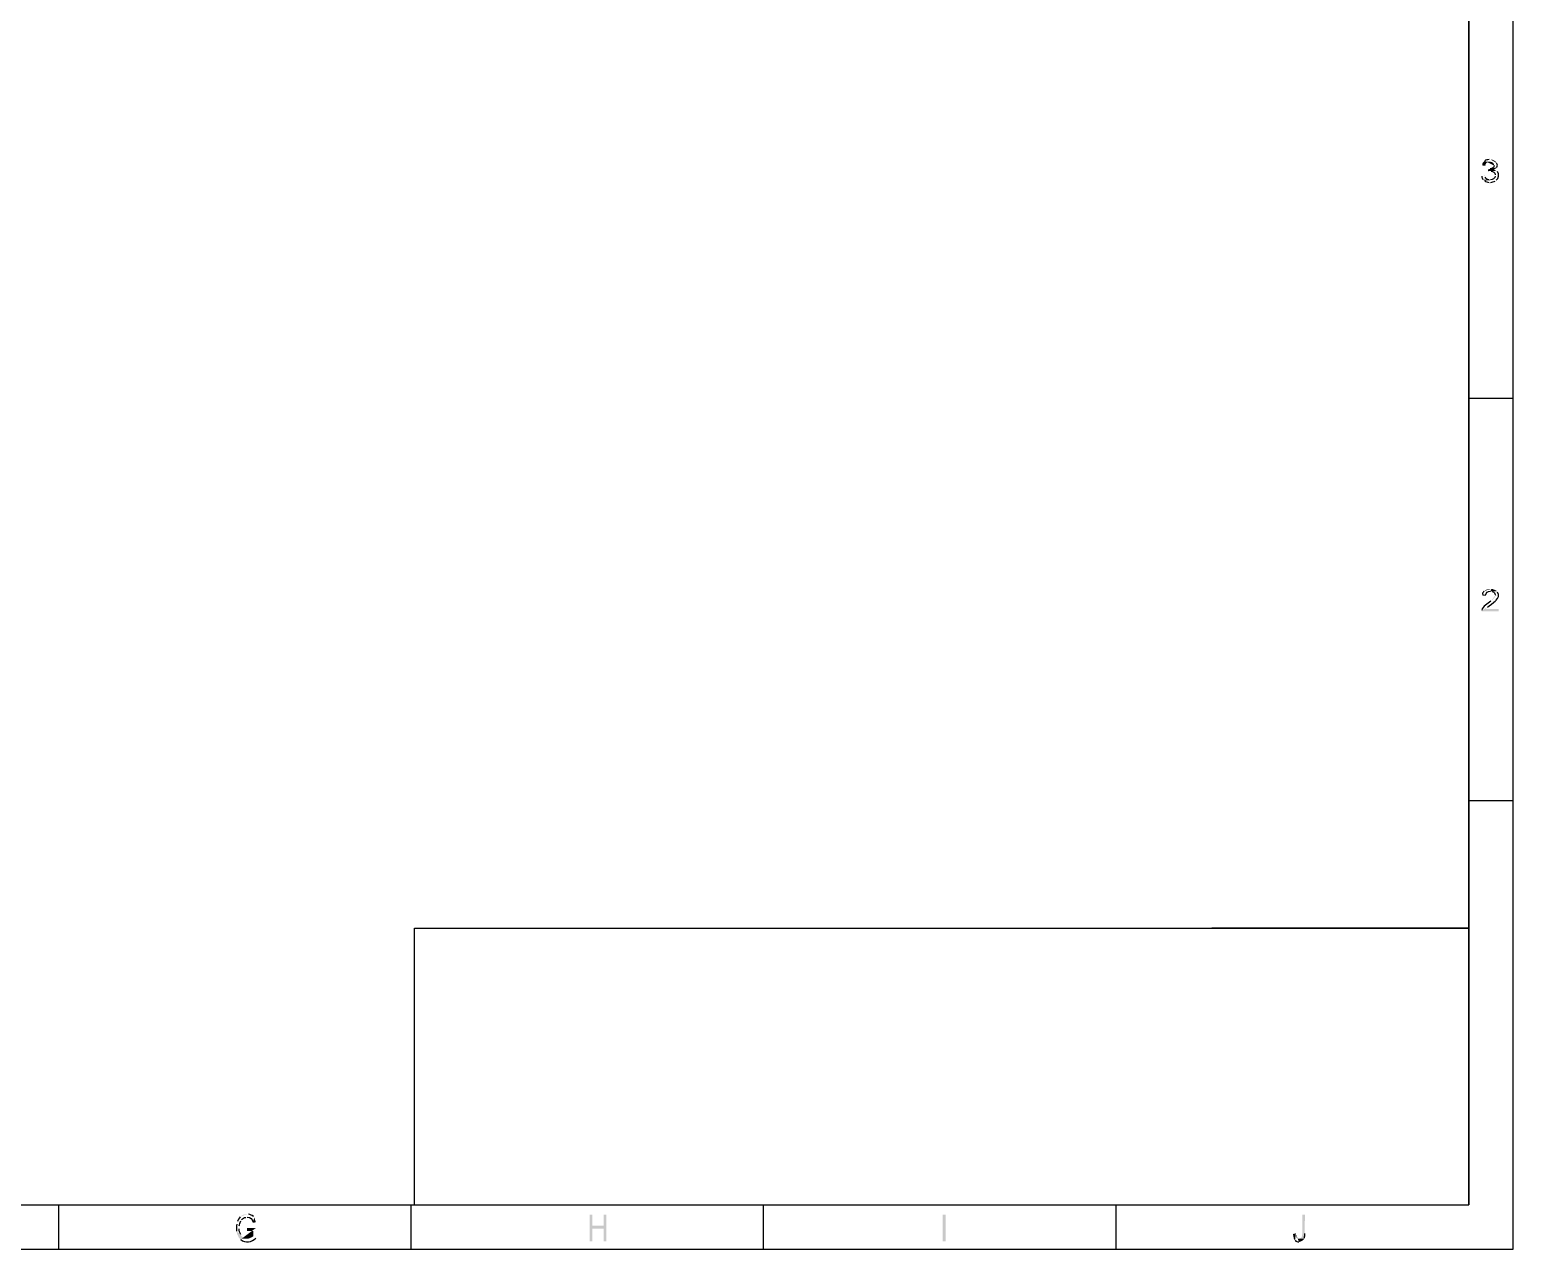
# Model space of a CAD drawing. Header units: millimetres. Extents: x 1040 to 1477, y 372 to 675.
# Drawn here: x 1297.6 to 1477, y 371.7 to 519.2 of the extents above; entities that cross this region are included whole.
import ezdxf

# ---------------------------------------------------------------- set-up
doc = ezdxf.new("R2010")
doc.units = ezdxf.units.MM

msp = doc.modelspace()

# ---------------------------------------------------------------- hatches: boundary and pattern name
for points in [[(1473.51, 503.27), (1473.343, 503.104), (1473.277, 502.971), (1473.277, 502.871), (1473.244, 502.804), (1473.643, 502.738), (1473.643, 502.804), (1473.676, 502.871), (1473.676, 502.937), (1473.743, 503.004), (1473.776, 503.071), (1473.809, 503.104), (1473.876, 503.137), (1473.943, 503.17), (1474.009, 503.204), (1474.109, 503.237), (1474.209, 503.237)], [(1474.009, 502.372), (1473.976, 502.072), (1474.076, 502.105), (1474.242, 502.105), (1474.974, 502.139), (1474.775, 502.238), (1474.675, 502.272), (1474.741, 502.305), (1474.808, 502.338), (1474.076, 502.372)], [(1365.666, 375.888), (1365.333, 375.888), (1365.333, 372.66), (1365.666, 372.66), (1365.666, 374.191), (1367.031, 374.191), (1365.666, 374.557)], [(1367.364, 375.888), (1367.031, 375.888), (1367.031, 374.557), (1365.666, 374.557), (1367.031, 374.191), (1367.031, 372.66), (1367.364, 372.66)], [(1408.371, 372.66), (1408.371, 375.888), (1408.005, 375.888), (1408.005, 372.66)]]:
    msp.add_hatch(color=7).paths.add_polyline_path(points)
h = msp.add_hatch(color=7)
h.paths.add_polyline_path([(1474.176, 503.503), (1474.109, 503.503)], flags=0)
h.paths.add_polyline_path([(1473.576, 503.337), (1473.51, 503.27), (1474.209, 503.237), (1474.275, 503.237), (1474.342, 503.204), (1474.442, 503.204), (1474.508, 503.17), (1474.642, 503.037), (1474.708, 502.904), (1474.708, 502.771)], flags=0)
h.paths.add_polyline_path([(1474.242, 502.372), (1474.076, 502.372), (1474.808, 502.338), (1474.875, 502.372), (1474.941, 502.438), (1475.008, 502.471), (1475.008, 502.505), (1475.041, 502.571)], flags=0)
h.paths.add_polyline_path([(1475.041, 503.071), (1474.974, 503.137), (1474.974, 503.17), (1474.941, 503.237), (1474.875, 503.27), (1474.808, 503.337), (1474.741, 503.37), (1474.642, 503.403), (1474.608, 503.437), (1474.542, 503.47), (1474.442, 503.47), (1474.375, 503.503), (1474.275, 503.503)], flags=0)
h = msp.add_hatch(color=7)
h.paths.add_polyline_path([(1473.576, 501.539), (1473.21, 501.506), (1473.21, 501.473)], flags=0)
h.paths.add_polyline_path([(1473.41, 501.073), (1473.443, 501.007), (1474.209, 501.007), (1474.109, 501.04)], flags=0)
h.paths.add_polyline_path([(1473.643, 501.373), (1473.61, 501.473)], flags=0)
h = msp.add_hatch(color=7)
h.paths.add_polyline_path([(1474.974, 502.139), (1474.242, 502.105), (1474.375, 502.105)], flags=0)
h.paths.add_polyline_path([(1474.841, 501.673), (1474.841, 501.506)], flags=0)
h.paths.add_polyline_path([(1474.275, 501.04), (1474.209, 501.007), (1473.443, 501.007), (1473.51, 500.974), (1473.576, 500.94)], flags=0)
h.paths.add_polyline_path([(1474.109, 500.741), (1474.275, 500.741)], flags=0)
h.paths.add_polyline_path([(1474.841, 500.907), (1474.908, 500.94), (1474.941, 501.007), (1474.974, 501.007)], flags=0)
h.paths.add_polyline_path([(1475.108, 502.039), (1475.041, 502.072)], flags=0)
h = msp.add_hatch(color=7)
h.paths.add_polyline_path([(1475.041, 451.279), (1474.275, 451.279), (1474.409, 451.279), (1474.475, 451.246)], flags=0)
h.paths.add_polyline_path([(1474.875, 450.813), (1474.875, 450.746), (1474.741, 450.48), (1474.608, 450.347), (1474.575, 450.28), (1474.508, 450.247), (1474.442, 450.181), (1474.375, 450.147), (1474.309, 450.081)], flags=0)
h.paths.add_polyline_path([(1473.21, 448.982), (1473.21, 448.849), (1475.274, 448.849), (1475.274, 449.149), (1473.743, 449.149), (1473.776, 449.215), (1473.843, 449.282), (1473.876, 449.348), (1473.909, 449.348)], flags=0)
h.paths.add_polyline_path([(1474.875, 450.114), (1474.941, 450.147), (1474.941, 450.181)], flags=0)
h.paths.add_polyline_path([(1475.141, 451.179), (1475.108, 451.212)], flags=0)
h = msp.add_hatch(color=7)
h.paths.add_polyline_path([(1474.275, 451.545), (1474.009, 451.545), (1473.943, 451.512), (1473.843, 451.479), (1473.776, 451.479), (1473.71, 451.445), (1473.643, 451.412), (1473.576, 451.346), (1473.51, 451.312)], flags=0)
h.paths.add_polyline_path([(1473.31, 450.946), (1473.277, 450.846), (1473.277, 450.78), (1473.676, 450.746), (1473.676, 450.813)], flags=0)
h.paths.add_polyline_path([(1474.275, 451.279), (1475.041, 451.279), (1475.008, 451.346), (1474.808, 451.445), (1474.708, 451.479), (1474.575, 451.545), (1474.375, 451.545)], flags=0)
h = msp.add_hatch(color=7)
h.paths.add_polyline_path([(1323.893, 375.955), (1323.76, 375.955), (1323.694, 375.922), (1323.627, 375.922), (1323.561, 375.888), (1323.461, 375.888), (1323.394, 375.855), (1323.361, 375.822), (1323.228, 375.755), (1323.194, 375.722), (1323.128, 375.689), (1323.061, 375.622)], flags=0)
h.paths.add_polyline_path([(1322.728, 375.056), (1322.695, 374.956), (1322.695, 374.89), (1322.662, 374.79), (1322.662, 374.723)], flags=0)
h.paths.add_polyline_path([(1322.629, 373.891), (1322.662, 373.791), (1322.662, 373.725), (1322.695, 373.625), (1322.695, 373.558), (1322.728, 373.459), (1322.762, 373.392), (1322.795, 373.359), (1322.828, 373.292), (1322.862, 373.192), (1322.895, 373.126), (1322.961, 373.059), (1322.995, 372.993), (1323.061, 372.959), (1323.927, 372.993), (1323.76, 372.993), (1323.694, 373.026), (1323.627, 373.026), (1323.427, 373.126), (1323.361, 373.159), (1323.294, 373.226), (1323.261, 373.292), (1323.194, 373.325), (1323.161, 373.392), (1323.128, 373.492)], flags=0)
h.paths.add_polyline_path([(1322.961, 374.191), (1322.961, 374.524)], flags=0)
h.paths.add_polyline_path([(1323.128, 375.123), (1323.194, 375.189), (1323.228, 375.256)], flags=0)
h.paths.add_polyline_path([(1323.76, 375.555), (1323.827, 375.589), (1324.726, 375.589), (1324.659, 375.655)], flags=0)
h.paths.add_polyline_path([(1324.06, 375.955), (1323.993, 375.955)], flags=0)
h = msp.add_hatch(color=7)
h.paths.add_polyline_path([(1324.726, 375.589), (1323.893, 375.589), (1323.927, 375.589)], flags=0)
h.paths.add_polyline_path([(1324.626, 374.99), (1324.659, 374.89), (1324.959, 374.99), (1324.959, 375.056), (1324.925, 375.123), (1324.892, 375.223), (1324.859, 375.289), (1324.859, 375.389), (1324.792, 375.456), (1324.759, 375.522)], flags=0)
h = msp.add_hatch(color=7)
h.paths.add_polyline_path([(1451.841, 375.888), (1451.508, 375.888), (1451.508, 373.492), (1451.475, 373.392), (1451.475, 373.259), (1451.409, 373.126), (1451.342, 373.059), (1451.309, 373.059), (1451.176, 372.993), (1451.109, 372.993), (1451.741, 372.993), (1451.775, 373.059)], flags=0)
h.paths.add_polyline_path([(1451.841, 373.592), (1451.841, 373.692)], flags=0)
h = msp.add_hatch(color=7)
h.paths.add_polyline_path([(1324.992, 374.291), (1323.893, 374.291), (1323.893, 373.925), (1324.659, 373.925), (1324.659, 373.325), (1324.626, 373.259), (1324.559, 373.226), (1324.493, 373.192), (1324.426, 373.126), (1324.359, 373.092), (1324.326, 373.092), (1324.26, 373.059), (1324.193, 373.026), (1324.126, 373.026), (1324.06, 372.993), (1323.927, 372.993), (1323.061, 372.959), (1323.128, 372.893)], flags=0)
h.paths.add_polyline_path([(1324.959, 373.059), (1324.992, 373.092)], flags=0)
h = msp.add_hatch(color=7)
h.paths.add_polyline_path([(1450.743, 373.625), (1450.41, 373.558), (1450.41, 373.392), (1450.443, 373.292), (1450.443, 373.192), (1450.477, 373.126), (1450.477, 373.026), (1450.543, 372.893), (1450.61, 372.859), (1450.61, 372.826), (1450.643, 372.793)], flags=0)
h.paths.add_polyline_path([(1451.109, 372.593), (1451.176, 372.593), (1451.242, 372.626), (1451.309, 372.626), (1451.442, 372.693), (1451.508, 372.726), (1451.542, 372.726), (1451.608, 372.793), (1451.642, 372.826), (1451.708, 372.893), (1451.741, 372.993), (1451.009, 372.993), (1450.876, 373.059), (1450.843, 373.126), (1450.809, 373.159), (1450.776, 373.226), (1450.776, 373.325), (1450.743, 373.392), (1450.743, 373.525)], flags=0)

# ---------------------------------------------------------------- linework, layer by layer
at = {"color": 7, "lineweight": -3}
for points in [[(1477.038, 371.694), (1477.038, 674.955)], [(1471.646, 377.087), (1471.646, 669.562)], [(1344.131, 377.087), (1344.131, 410.538), (1471.646, 410.538), (1471.646, 637.842)], [(1471.646, 601.994), (1471.646, 410.538), (1440.558, 410.538)], [(1471.646, 474.645), (1477.038, 474.645)], [(1471.646, 425.982), (1477.038, 425.982)], [(1471.646, 410.538), (1471.646, 377.087)], [(1045.331, 377.087), (1471.646, 377.087)], [(1301.126, 371.694), (1301.126, 377.087)], [(1343.765, 371.694), (1343.765, 377.087)], [(1344.131, 377.087), (1471.646, 377.087)], [(1386.37, 371.694), (1386.37, 377.087)], [(1429.008, 371.694), (1429.008, 377.087)], [(1039.905, 371.694), (1477.038, 371.694)]]:
    msp.add_lwpolyline(points, dxfattribs=at)
for points in [[(1474.109, 503.503), (1473.841, 503.481), (1473.806, 503.457), (1473.576, 503.337)], [(1474.708, 502.771), (1474.719, 502.503), (1474.435, 502.451), (1474.242, 502.372)], [(1475.041, 502.571), (1475.144, 502.82), (1475.123, 502.821), (1475.041, 503.071)], [(1473.21, 501.473), (1473.286, 501.33), (1473.201, 501.248), (1473.41, 501.073)], [(1473.576, 500.94), (1473.705, 500.77), (1473.931, 500.81), (1474.109, 500.741)], [(1474.109, 501.04), (1473.932, 501.016), (1473.692, 501.219), (1473.643, 501.373)], [(1474.841, 501.506), (1474.823, 501.231), (1474.536, 501.041), (1474.275, 501.04)], [(1474.275, 500.741), (1474.482, 500.74), (1474.653, 500.833), (1474.841, 500.907)], [(1474.375, 502.105), (1474.577, 502.04), (1474.845, 501.922), (1474.841, 501.673)], [(1474.974, 501.007), (1475.294, 501.243), (1475.328, 501.722), (1475.108, 502.039)], [(1473.51, 451.312), (1473.437, 451.204), (1473.297, 451.105), (1473.31, 450.946)], [(1473.676, 450.813), (1473.733, 451.172), (1473.949, 451.262), (1474.275, 451.279)], [(1474.475, 451.246), (1474.809, 451.132), (1474.78, 451.1), (1474.875, 450.813)], [(1474.941, 450.181), (1475.241, 450.455), (1475.367, 450.81), (1475.141, 451.179)], [(1474.309, 450.081), (1473.92, 449.76), (1473.368, 449.486), (1473.21, 448.982)], [(1473.909, 449.348), (1474.18, 449.608), (1474.602, 449.829), (1474.875, 450.114)], [(1323.061, 375.622), (1322.942, 375.528), (1322.779, 375.205), (1322.728, 375.056)], [(1322.961, 374.524), (1323.032, 374.729), (1323.018, 374.884), (1323.128, 375.123)], [(1323.228, 375.256), (1323.368, 375.45), (1323.525, 375.534), (1323.76, 375.555)], [(1323.927, 375.589), (1324.362, 375.523), (1324.48, 375.407), (1324.626, 374.99)], [(1324.659, 375.655), (1324.504, 375.843), (1324.27, 375.877), (1324.06, 375.955)], [(1322.662, 374.723), (1322.584, 374.448), (1322.599, 374.173), (1322.629, 373.891)], [(1323.128, 373.492), (1323.032, 373.633), (1322.938, 374.016), (1322.961, 374.191)], [(1451.775, 373.059), (1451.791, 373.235), (1451.865, 373.406), (1451.841, 373.592)], [(1323.128, 372.893), (1323.656, 372.401), (1324.482, 372.561), (1324.959, 373.059)], [(1450.643, 372.793), (1450.766, 372.636), (1450.918, 372.613), (1451.109, 372.593)]]:
    msp.add_open_spline(points, degree=3, dxfattribs=at)

doc.saveas('drawing.dxf')
